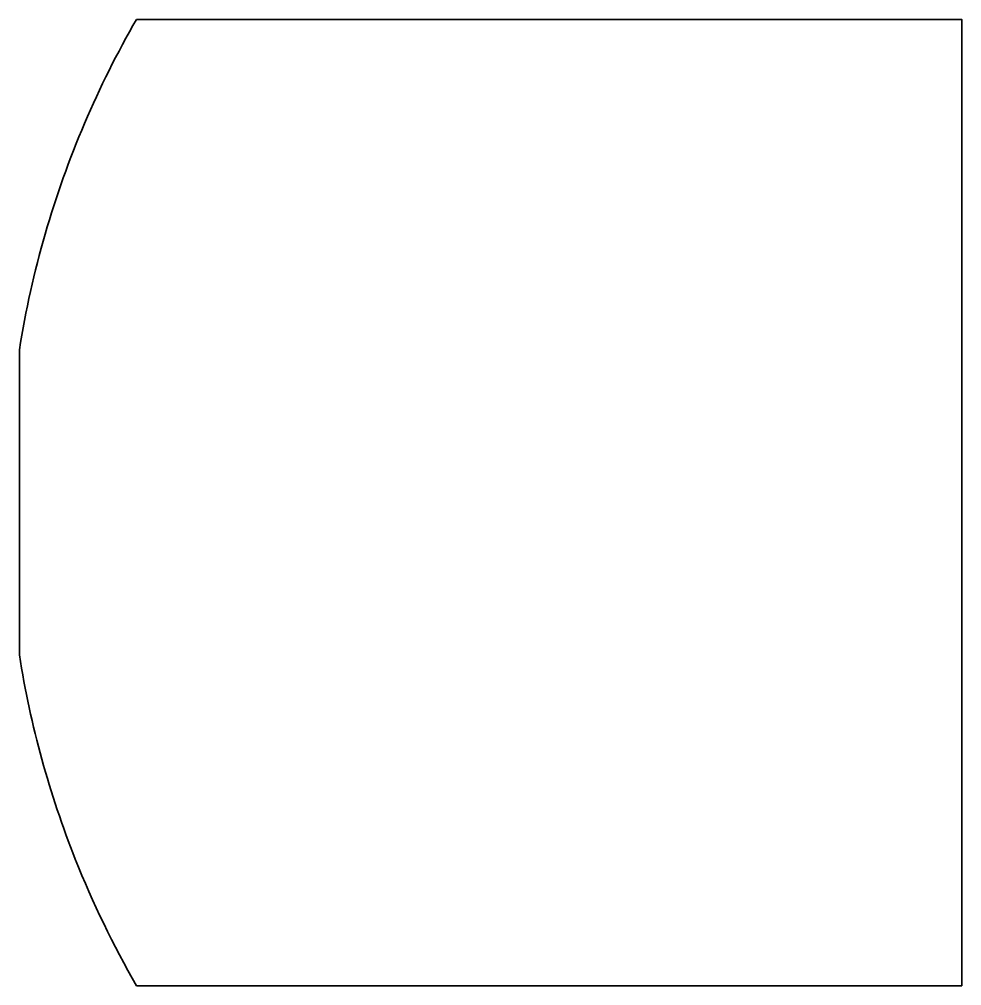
# Model space of a CAD drawing. Header units: inches. Extents: x 86.9 to 125.9, y 129.4 to 169.4.
import ezdxf

# ---------------------------------------------------------------- set-up
doc = ezdxf.new("R2010")
doc.units = ezdxf.units.IN
doc.header["$MEASUREMENT"] = 0
doc.layers.add('_U+0421_U+043B_U+043E_U+0439 1', color=7, linetype='Continuous')

msp = doc.modelspace()

# ---------------------------------------------------------------- linework, layer by layer
at = {"layer": '_U+0421_U+043B_U+043E_U+0439 1', "color": 250, "lineweight": 35}
msp.add_open_spline([(91.732, 169.401), (90.13, 166.632), (88.855, 163.651), (87.95, 160.514), (87.498, 158.951), (87.139, 157.349), (86.88, 155.714), (86.88, 155.714), (86.88, 143.089), (86.88, 143.089), (87.345, 140.155), (88.13, 137.328), (89.197, 134.644), (89.918, 132.828), (90.764, 131.075), (91.732, 129.401), (91.732, 129.401), (125.88, 129.401), (125.88, 129.401), (125.88, 129.401), (125.88, 134.644), (125.88, 134.644), (125.88, 134.644), (125.88, 160.514), (125.88, 160.514), (125.88, 160.514), (125.88, 169.401), (125.88, 169.401), (125.88, 169.401), (91.732, 169.401), (91.732, 169.401)], degree=3, knots=[0, 0, 0, 0, 1, 1, 1, 2, 2, 2, 3, 3, 3, 4, 4, 4, 5, 5, 5, 6, 6, 6, 7, 7, 7, 8, 8, 8, 9, 9, 9, 10, 10, 10, 10], dxfattribs=at)

doc.saveas('drawing.dxf')
